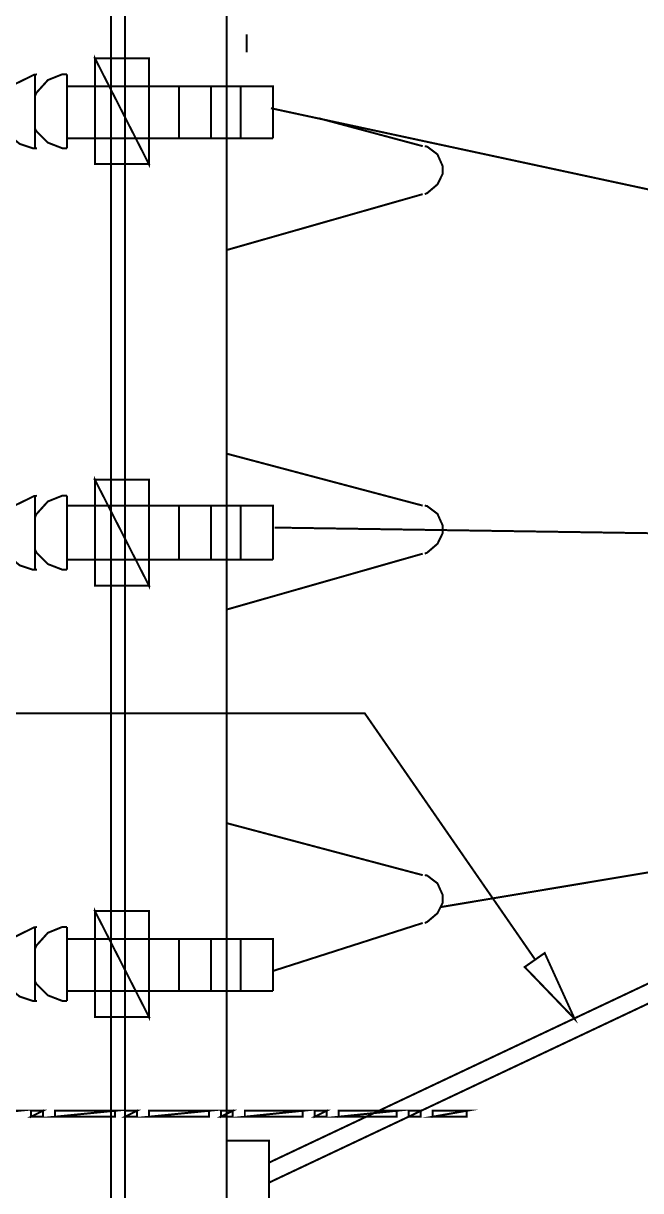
# Model space of a CAD drawing. Header units: metres. Extents: x -593 to 248, y 430 to 1024.
# Drawn here: x -466.7 to -453.6, y 798.86 to 823.64 of the extents above; entities that cross this region are included whole.
import ezdxf

# ---------------------------------------------------------------- set-up
doc = ezdxf.new("R2010")
doc.units = ezdxf.units.M
doc.header["$MEASUREMENT"] = 0
for name, color, linetype in [('C00-00-00-BLACK', 7, 'Continuous'), ('C00-7E-FF', 150, 'Continuous'), ('CFF-00-00', 1, 'Continuous')]:
    doc.layers.add(name, color=color, linetype=linetype)

msp = doc.modelspace()

# ---------------------------------------------------------------- linework, layer by layer
at = {"layer": 'C00-00-00-BLACK', "const_width": 0.0423}
for points in [[(-448.937, 767.92), (-448.937, 772.413), (-462.381, 772.413), (-462.381, 831.798), (-430.996, 831.798), (-430.996, 772.413), (-434.346, 772.413), (-434.346, 767.92)], [(-461.958, 823.025), (-461.958, 823.406)], [(-466.41, 822.557), (-466.474, 822.547), (-466.971, 822.303), (-467.003, 822.261)], [(-465.772, 822.557), (-465.874, 822.557), (-466.177, 822.436), (-466.421, 822.166), (-466.453, 822.091)], [(-466.453, 820.99), (-466.453, 822.557)], [(-465.772, 820.99), (-465.772, 822.557)], [(-465.772, 822.303), (-461.404, 822.303), (-461.404, 821.202)], [(-463.399, 822.303), (-463.399, 821.202)], [(-462.72, 822.303), (-462.72, 821.202)], [(-462.085, 822.303), (-462.085, 821.202)], [(-467.045, 821.329), (-467.014, 821.277), (-466.776, 821.081), (-466.503, 820.99), (-466.41, 820.99)], [(-466.453, 821.413), (-466.421, 821.35), (-466.177, 821.107), (-465.874, 820.99), (-465.772, 820.99)], [(-461.404, 821.202), (-465.772, 821.202)], [(-466.41, 813.613), (-466.474, 813.604), (-466.971, 813.36), (-467.003, 813.317)], [(-466.453, 812.045), (-466.453, 813.613)], [(-465.772, 813.613), (-465.874, 813.613), (-466.177, 813.492), (-466.421, 813.222), (-466.453, 813.148)], [(-465.772, 812.045), (-465.772, 813.613)], [(-465.772, 813.403), (-461.404, 813.403), (-461.404, 812.256)], [(-463.399, 813.403), (-463.399, 812.256)], [(-462.72, 813.403), (-462.72, 812.256)], [(-462.085, 813.403), (-462.085, 812.256)], [(-466.453, 812.471), (-466.421, 812.407), (-466.177, 812.162), (-465.874, 812.045), (-465.772, 812.045)], [(-467.045, 812.383), (-467.014, 812.331), (-466.776, 812.136), (-466.503, 812.045), (-466.41, 812.045)], [(-461.404, 812.256), (-465.772, 812.256)], [(-461.489, 799.456), (-450.633, 804.586)], [(-466.41, 804.459), (-466.474, 804.45), (-466.971, 804.203), (-467.003, 804.16)], [(-465.772, 804.459), (-465.874, 804.459), (-466.177, 804.337), (-466.421, 804.065), (-466.453, 803.991)], [(-466.453, 802.891), (-466.453, 804.459)], [(-465.772, 802.891), (-465.772, 804.459)], [(-465.772, 804.203), (-461.404, 804.203), (-461.404, 803.102)], [(-463.399, 804.203), (-463.399, 803.102)], [(-462.72, 804.203), (-462.72, 803.102)], [(-462.085, 804.203), (-462.085, 803.102)], [(-461.489, 799.032), (-450.633, 804.16)], [(-466.453, 803.314), (-466.421, 803.25), (-466.177, 803.008), (-465.874, 802.891), (-465.772, 802.891)], [(-467.045, 803.229), (-467.014, 803.176), (-466.776, 802.982), (-466.503, 802.891), (-466.41, 802.891)], [(-461.404, 803.102), (-465.772, 803.102)], [(-457.29, 800.559), (-457.29, 800.432)]]:
    msp.add_lwpolyline(points, dxfattribs=at)
for points in [[(-464.542, 796.743), (-464.841, 796.743), (-464.841, 828.918), (-464.542, 828.918), (-464.542, 796.743)], [(-464.034, 822.899), (-465.18, 822.899), (-464.034, 820.651), (-464.034, 822.899)], [(-465.18, 822.899), (-464.034, 820.651), (-465.18, 820.651), (-465.18, 822.899)], [(-465.18, 822.899), (-464.034, 822.899), (-464.034, 820.651), (-465.18, 820.651), (-465.18, 822.899)], [(-464.034, 813.952), (-465.18, 813.952), (-464.034, 811.706), (-464.034, 813.952)], [(-465.18, 813.952), (-464.034, 811.706), (-465.18, 811.706), (-465.18, 813.952)], [(-465.18, 813.952), (-464.034, 813.952), (-464.034, 811.706), (-465.18, 811.706), (-465.18, 813.952)], [(-464.034, 804.798), (-465.18, 804.798), (-464.034, 802.552), (-464.034, 804.798)], [(-465.18, 804.798), (-464.034, 802.552), (-465.18, 802.552), (-465.18, 804.798)], [(-465.18, 804.798), (-464.034, 804.798), (-464.034, 802.552), (-465.18, 802.552), (-465.18, 804.798)], [(-468.021, 800.559), (-468.021, 800.432), (-466.791, 800.559), (-468.021, 800.559)], [(-466.537, 800.432), (-466.283, 800.559), (-466.283, 800.432), (-466.537, 800.432)], [(-466.537, 800.559), (-466.537, 800.432), (-466.283, 800.559), (-466.537, 800.559)], [(-466.027, 800.432), (-464.754, 800.559), (-464.754, 800.432), (-466.027, 800.432)], [(-466.027, 800.559), (-466.027, 800.432), (-464.754, 800.559), (-466.027, 800.559)], [(-464.542, 800.432), (-464.288, 800.559), (-464.288, 800.432), (-464.542, 800.432)], [(-464.542, 800.559), (-464.542, 800.432), (-464.288, 800.559), (-464.542, 800.559)], [(-464.034, 800.432), (-462.761, 800.559), (-462.761, 800.432), (-464.034, 800.432)], [(-464.034, 800.559), (-464.034, 800.432), (-462.761, 800.559), (-464.034, 800.559)], [(-462.508, 800.432), (-462.254, 800.559), (-462.254, 800.432), (-462.508, 800.432)], [(-462.508, 800.559), (-462.508, 800.432), (-462.254, 800.559), (-462.508, 800.559)], [(-461.999, 800.432), (-460.77, 800.559), (-460.77, 800.432), (-461.999, 800.432)], [(-461.999, 800.559), (-461.999, 800.432), (-460.77, 800.559), (-461.999, 800.559)], [(-460.515, 800.432), (-460.262, 800.559), (-460.262, 800.432), (-460.515, 800.432)], [(-460.515, 800.559), (-460.515, 800.432), (-460.262, 800.559), (-460.515, 800.559)], [(-460.005, 800.432), (-458.775, 800.559), (-458.775, 800.432), (-460.005, 800.432)], [(-460.005, 800.559), (-460.005, 800.432), (-458.775, 800.559), (-460.005, 800.559)], [(-458.521, 800.432), (-458.266, 800.559), (-458.266, 800.432), (-458.521, 800.432)], [(-458.521, 800.559), (-458.521, 800.432), (-458.266, 800.559), (-458.521, 800.559)], [(-458.013, 800.432), (-457.29, 800.559), (-457.29, 800.432), (-458.013, 800.432)], [(-458.013, 800.559), (-458.013, 800.432), (-457.29, 800.559), (-458.013, 800.559)], [(-462.381, 798.609), (-461.489, 798.609), (-461.489, 799.921), (-462.381, 799.921), (-462.381, 798.609)]]:
    msp.add_lwpolyline(points, close=True, dxfattribs=at)
at = {"layer": 'C00-00-00-BLACK'}
for points in [[(-464.034, 822.899), (-465.18, 822.899), (-464.034, 820.651), (-464.034, 822.899)], [(-465.18, 822.899), (-464.034, 820.651), (-465.18, 820.651), (-465.18, 822.899)], [(-464.034, 813.952), (-465.18, 813.952), (-464.034, 811.706), (-464.034, 813.952)], [(-465.18, 813.952), (-464.034, 811.706), (-465.18, 811.706), (-465.18, 813.952)], [(-464.034, 804.798), (-465.18, 804.798), (-464.034, 802.552), (-464.034, 804.798)], [(-465.18, 804.798), (-464.034, 802.552), (-465.18, 802.552), (-465.18, 804.798)], [(-466.537, 800.559), (-466.537, 800.432), (-466.283, 800.559), (-466.537, 800.559)], [(-466.537, 800.432), (-466.283, 800.559), (-466.283, 800.432), (-466.537, 800.432)], [(-466.027, 800.559), (-466.027, 800.432), (-464.754, 800.559), (-466.027, 800.559)], [(-466.027, 800.432), (-464.754, 800.559), (-464.754, 800.432), (-466.027, 800.432)], [(-464.542, 800.559), (-464.542, 800.432), (-464.288, 800.559), (-464.542, 800.559)], [(-464.542, 800.432), (-464.288, 800.559), (-464.288, 800.432), (-464.542, 800.432)], [(-464.034, 800.559), (-464.034, 800.432), (-462.761, 800.559), (-464.034, 800.559)], [(-464.034, 800.432), (-462.761, 800.559), (-462.761, 800.432), (-464.034, 800.432)], [(-462.508, 800.559), (-462.508, 800.432), (-462.254, 800.559), (-462.508, 800.559)], [(-462.508, 800.432), (-462.254, 800.559), (-462.254, 800.432), (-462.508, 800.432)], [(-461.999, 800.559), (-461.999, 800.432), (-460.77, 800.559), (-461.999, 800.559)], [(-461.999, 800.432), (-460.77, 800.559), (-460.77, 800.432), (-461.999, 800.432)], [(-460.515, 800.559), (-460.515, 800.432), (-460.262, 800.559), (-460.515, 800.559)], [(-460.515, 800.432), (-460.262, 800.559), (-460.262, 800.432), (-460.515, 800.432)], [(-460.005, 800.559), (-460.005, 800.432), (-458.775, 800.559), (-460.005, 800.559)], [(-460.005, 800.432), (-458.775, 800.559), (-458.775, 800.432), (-460.005, 800.432)], [(-458.521, 800.559), (-458.521, 800.432), (-458.266, 800.559), (-458.521, 800.559)], [(-458.521, 800.432), (-458.266, 800.559), (-458.266, 800.432), (-458.521, 800.432)], [(-458.013, 800.559), (-458.013, 800.432), (-457.29, 800.559), (-458.013, 800.559)], [(-458.013, 800.432), (-457.29, 800.559), (-457.29, 800.432), (-458.013, 800.432)]]:
    msp.add_lwpolyline(points, close=True, dxfattribs=at)
at = {"layer": 'C00-7E-FF', "const_width": 0.0423}
msp.add_lwpolyline([(-455.848, 803.78), (-459.454, 808.994), (-491.686, 808.994)], dxfattribs=at)
msp.add_lwpolyline([(-455.637, 803.907), (-455.002, 802.509), (-456.062, 803.61), (-455.637, 803.907)], close=True, dxfattribs=at)
at = {"layer": 'C00-7E-FF'}
msp.add_lwpolyline([(-455.637, 803.907), (-455.002, 802.509), (-456.062, 803.61), (-455.637, 803.907)], close=True, dxfattribs=at)
at = {"layer": 'CFF-00-00', "const_width": 0.0423}
for points in [[(-461.446, 821.838), (-449.233, 819.21)], [(-460.431, 821.625), (-458.225, 821.033)], [(-458.182, 820.014), (-458.13, 820.036), (-457.912, 820.221), (-457.8, 820.447), (-457.8, 820.521), (-457.8, 820.606), (-457.912, 820.858), (-458.13, 821.023), (-458.182, 821.033)], [(-458.225, 820.014), (-462.381, 818.829)], [(-462.381, 814.505), (-458.225, 813.403)], [(-458.182, 812.383), (-458.13, 812.405), (-457.912, 812.592), (-457.8, 812.82), (-457.8, 812.894), (-457.8, 812.978), (-457.912, 813.228), (-458.13, 813.393), (-458.182, 813.403)], [(-461.363, 812.937), (-450.038, 812.767)], [(-458.225, 812.383), (-462.381, 811.198)], [(-462.381, 806.663), (-458.225, 805.56)], [(-457.843, 804.882), (-448.98, 806.364)], [(-458.182, 804.544), (-458.13, 804.567), (-457.912, 804.751), (-457.8, 804.977), (-457.8, 805.052), (-457.8, 805.136), (-457.912, 805.385), (-458.13, 805.551), (-458.182, 805.56)], [(-458.225, 804.544), (-461.404, 803.525)]]:
    msp.add_lwpolyline(points, dxfattribs=at)

doc.saveas('drawing.dxf')
